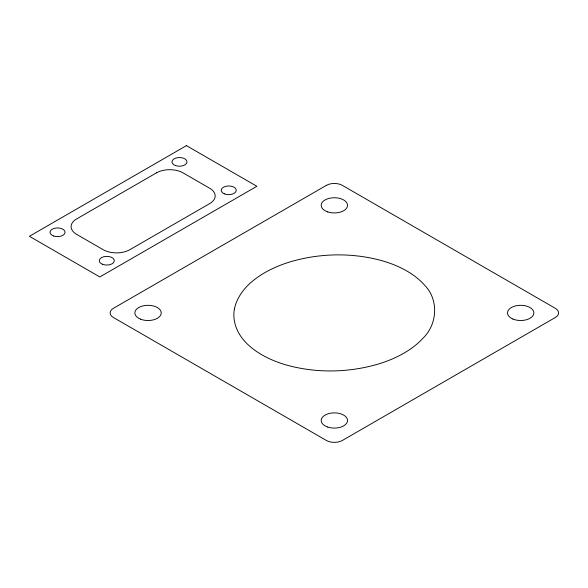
<?xml version="1.0" encoding="UTF-8"?>
<svg xmlns="http://www.w3.org/2000/svg" width="588" height="588" viewBox="0 0 588 588"><rect width="100%" height="100%" fill="white"/><g stroke="black" fill="none" stroke-linecap="round" stroke-linejoin="round"><path stroke-width="0.88" d="M234.436 308.876C232.172 320.298 236.582 332.051 244.13 340.621A94.808 54.735 0 0 0 286.371 365.016C316.432 373.387 348.838 372.792 378.716 363.921A106.568 61.527 0 0 0 422.713 338.512C437.384 324.613 439.104 299.88 424.602 285.202A94.808 54.735 0 0 0 382.362 260.807C352.308 252.436 319.894 253.031 290.016 261.903A106.568 61.527 0 0 0 246.019 287.311C240.485 293.427 236.089 300.725 234.436 308.876M186.44 145.626L29.4 236.295L99.82 276.955L256.868 186.286L186.44 145.626M156.445 172.872L76.587 218.979A18.823 10.863 0 0 0 76.587 234.34L103.209 249.709A18.823 10.863 0 0 0 129.823 249.709L209.673 203.61A18.823 10.863 0 0 0 209.673 188.241L183.059 172.872A18.823 10.863 0 0 0 156.445 172.872M326.384 185.36L113.44 308.303A11.29 6.519 0 0 0 113.44 317.52L326.384 440.463A11.29 6.519 0 0 0 342.356 440.463L555.293 317.52A11.29 6.519 0 0 0 555.293 308.303L342.356 185.36A11.29 6.519 0 0 0 326.384 185.36M512.957 319.071A13.179 7.607 0 0 0 533.794 313.698A13.179 7.607 0 0 0 515.316 305.966A13.179 7.607 0 0 0 512.957 319.071M327.781 211.93A13.179 7.607 0 0 0 347.545 205.337A13.179 7.607 0 0 0 327.781 198.751A13.179 7.607 0 0 0 327.781 211.93M327.781 427.072A13.179 7.607 0 0 0 347.545 420.486A13.179 7.607 0 0 0 327.781 413.893A13.179 7.607 0 0 0 327.781 427.072M140.311 319.071A13.179 7.607 0 0 0 161.149 313.698A13.179 7.607 0 0 0 142.671 305.966A13.179 7.607 0 0 0 140.311 319.071M224.307 193.827A7.526 4.344 0 0 0 236.214 190.755A7.526 4.344 0 0 0 225.652 186.337A7.526 4.344 0 0 0 224.307 193.827M102.363 264.225A7.526 4.344 0 0 0 114.27 261.16A7.526 4.344 0 0 0 103.709 256.743A7.526 4.344 0 0 0 102.363 264.225M53.773 236.045A7.526 4.344 0 0 0 65.07 232.282A7.526 4.344 0 0 0 53.773 228.511A7.526 4.344 0 0 0 53.773 236.045M175.716 165.64A7.526 4.344 0 0 0 187.013 161.876A7.526 4.344 0 0 0 175.716 158.113A7.526 4.344 0 0 0 175.716 165.64"/></g></svg>
